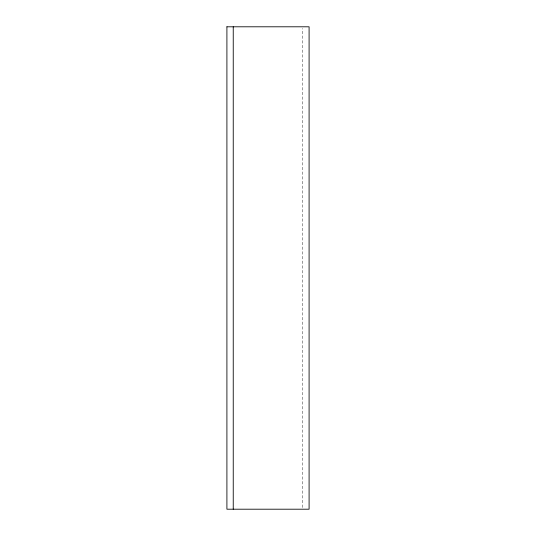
<?xml version="1.0" encoding="UTF-8"?>
<svg xmlns="http://www.w3.org/2000/svg" width="536" height="536" viewBox="0 0 536 536"><rect width="100%" height="100%" fill="white"/><g stroke="black" fill="none" stroke-linecap="round" stroke-linejoin="round"><path stroke-width="0.4" stroke-dasharray="2.68 2.01" d="M302.76 507.525L302.76 28.475"/><path stroke-width="0.8" d="M233.24 509.2L233.24 26.8M226.909 26.8L226.909 509.2L309.091 509.2L309.091 26.8L226.909 26.8"/></g></svg>
